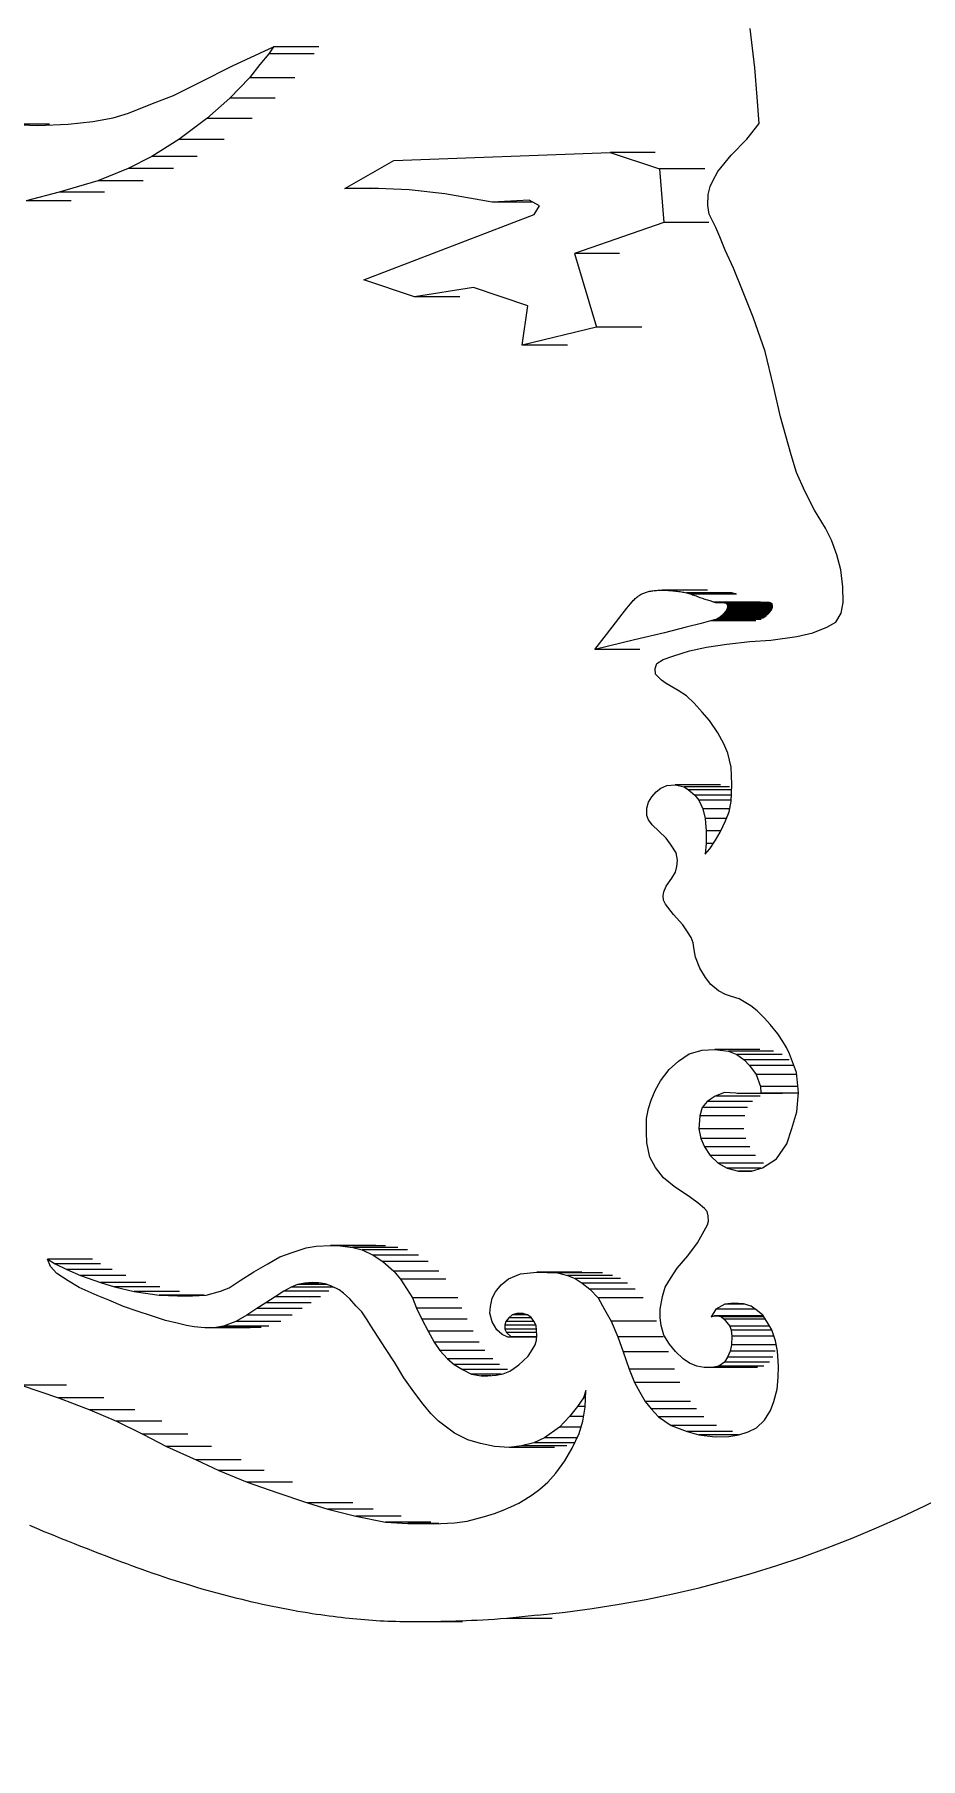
# Model space of a CAD drawing. Header units: inches. Extents: x 17 to 469, y 7 to 301.
# Drawn here: x 355.876 to 356.192, y 120.255 to 120.871 of the extents above; entities that cross this region are included whole.
import ezdxf

# ---------------------------------------------------------------- set-up
doc = ezdxf.new("R2010")
doc.units = ezdxf.units.IN
doc.header["$LTSCALE"] = 14
doc.header["$MEASUREMENT"] = 0
doc.layers.add('Dimension (ANSI)', color=7, linetype='Continuous', lineweight=25)
doc.layers.add('Visible (ANSI)', color=7, linetype='Continuous', lineweight=50)
doc.styles.add('MEMCOR Medium', font='arial.ttf')
doc.dimstyles.new('Default (ANSI)', dxfattribs={"dimscale": 14, "dimtxt": 0.15, "dimasz": 0.098425, "dimexe": 0.125, "dimexo": 0.0625, "dimgap": 0.031496, "dimtad": 0, "dimtih": 1, "dimtoh": 1, "dimdec": 4, "dimrnd": 1e-08, "dimzin": 3, "dimdsep": 46, "dimlunit": 5, "dimtxsty": 'MEMCOR Medium', "dimcen": 0.09, "dimdle": 0.393701, "dimclrd": 256, "dimclre": 256, "dimclrt": 256, "dimadec": 0, "dimazin": 1, "dimtfac": 0.8, "dimtofl": 0, "dimtmove": 0, "dimatfit": 3, "dimfxl": 1, "dimfrac": 1, "dimtolj": 1, "dimtzin": 4, "dimlwd": -1, "dimlwe": -1, "dimarcsym": 0})

# ---------------------------------------------------------------- blocks, each defined once
blk = doc.blocks.new('*D18')
at = {"layer": 'Defpoints', "color": 0, "transparency": 16777216}
for p in [(360.51828, 145.5319), (302.60188, 55.8079), (347.01133, 55.8079)]:
    blk.add_point(p, dxfattribs=at)
at = {"layer": 'Dimension (ANSI)', "transparency": 16777216}
for p, q in [((359.64328, 145.5319), (300.85188, 145.5319)), ((302.60188, 144.15394), (302.60188, 107.84023)), ((302.60188, 57.18585), (302.60188, 93.49956)), ((346.13633, 55.8079), (300.85188, 55.8079))]:
    blk.add_line(p, q, dxfattribs=at)
for points in [[(302.37222, 144.15394), (302.83154, 144.15394), (302.60188, 145.5319)], [(302.37222, 57.18585), (302.83154, 57.18585), (302.60188, 55.8079)]]:
    blk.add_solid(points, dxfattribs=at)
at = {"layer": 'Dimension (ANSI)', "transparency": 16777216, "char_height": 2.1000001, "attachment_point": 5, "style": 'MEMCOR Medium'}
for s, insert in [('\\A1; \\fArial|b0|i0;89{\\H0.8x;\\S3#4;} in', (302.60188, 102.82708)), ('\\A1;[2279.0 mm]{\\P\\fArial|b0|i0;SHIPPING HEIGHT\\P\\fArial|b0|i0;REF.}', (302.60188, 95.65675))]:
    blk.add_mtext(s, dxfattribs=dict(at, insert=insert))

msp = doc.modelspace()

# ---------------------------------------------------------------- linework, layer by layer
at = {"layer": 'Visible (ANSI)', "linetype": 'Continuous', "lineweight": 18}
for p, q in [((356.133108, 120.859294), (356.131481, 120.873343)), ((355.946392, 120.86003), (355.961015, 120.866804)), ((355.959317, 120.864344), (355.956147, 120.860467)), ((355.961015, 120.866804), (355.959317, 120.864344)), ((355.975493, 120.864344), (355.959317, 120.864344)), ((355.977191, 120.866804), (355.961015, 120.866804)), ((355.934484, 120.854044), (355.946392, 120.86003)), ((355.956147, 120.860467), (355.952429, 120.855781)), ((356.133965, 120.848828), (356.133108, 120.859294)), ((355.925282, 120.84941), (355.934484, 120.854044)), ((355.952429, 120.855781), (355.94539, 120.848513)), ((355.968605, 120.855781), (355.952429, 120.855781)), ((355.90913, 120.843117), (355.917751, 120.84653)), ((355.917751, 120.84653), (355.925282, 120.84941)), ((355.94539, 120.848513), (355.937162, 120.841228)), ((355.961566, 120.848513), (355.94539, 120.848513)), ((356.134665, 120.839407), (356.133965, 120.848828)), ((355.880887, 120.839214), (355.864711, 120.839214)), ((355.864711, 120.839214), (355.876695, 120.838719)), ((355.876695, 120.838719), (355.88752, 120.839131)), ((355.88752, 120.839131), (355.896426, 120.840175)), ((355.896426, 120.840175), (355.903672, 120.841461)), ((355.903672, 120.841461), (355.90913, 120.843117)), ((355.937162, 120.841228), (355.927155, 120.833715)), ((355.953339, 120.841228), (355.937162, 120.841228)), ((356.130249, 120.833809), (356.134665, 120.839407)), ((355.927155, 120.833715), (355.91747, 120.827587)), ((355.943331, 120.833715), (355.927155, 120.833715)), ((356.124657, 120.828079), (356.130249, 120.833809)), ((355.91747, 120.827587), (355.909005, 120.823373)), ((355.933646, 120.827587), (355.91747, 120.827587)), ((355.98648, 120.816123), (356.003989, 120.826245)), ((356.003989, 120.826245), (356.081364, 120.829079)), ((356.09754, 120.829079), (356.081364, 120.829079)), ((356.081364, 120.829079), (356.099077, 120.823241)), ((356.119961, 120.822258), (356.124657, 120.828079)), ((355.909005, 120.823373), (355.898166, 120.818922)), ((355.925181, 120.823373), (355.909005, 120.823373)), ((356.115253, 120.823241), (356.099077, 120.823241)), ((356.099077, 120.823241), (356.100547, 120.804004)), ((356.118115, 120.818943), (356.119961, 120.822258)), ((355.884351, 120.814839), (355.872503, 120.811808)), ((355.898166, 120.818922), (355.884351, 120.814839)), ((355.900527, 120.814839), (355.884351, 120.814839)), ((355.914342, 120.818922), (355.898166, 120.818922)), ((355.995542, 120.816247), (355.98648, 120.816123)), ((355.998594, 120.816123), (355.98648, 120.816123)), ((356.009513, 120.815679), (355.995542, 120.816247)), ((356.022269, 120.814333), (356.009513, 120.815679)), ((356.039211, 120.811272), (356.022269, 120.814333)), ((356.11634, 120.810078), (356.116389, 120.813985)), ((356.116389, 120.813985), (356.117147, 120.816874)), ((356.117147, 120.816874), (356.118115, 120.818943)), ((355.888679, 120.811808), (355.872503, 120.811808)), ((356.052431, 120.81196), (356.039211, 120.811272)), ((356.053719, 120.811272), (356.039211, 120.811272)), ((356.056131, 120.809983), (356.052431, 120.81196)), ((356.05421, 120.806917), (356.056131, 120.809983)), ((356.116777, 120.807), (356.11634, 120.810078)), ((355.993266, 120.783531), (356.05421, 120.806917)), ((356.100547, 120.804004), (356.068598, 120.792925)), ((356.116724, 120.804004), (356.100547, 120.804004)), ((356.119223, 120.802202), (356.116777, 120.807)), ((356.120654, 120.79889), (356.119223, 120.802202)), ((356.122504, 120.794187), (356.120654, 120.79889)), ((356.084774, 120.792925), (356.068598, 120.792925)), ((356.068598, 120.792925), (356.076527, 120.766682)), ((356.125468, 120.787751), (356.122504, 120.794187)), ((356.011472, 120.777446), (355.993266, 120.783531)), ((356.128751, 120.779732), (356.125468, 120.787751)), ((356.032497, 120.780775), (356.011472, 120.777446)), ((356.027648, 120.777446), (356.011472, 120.777446)), ((356.051934, 120.7742), (356.032497, 120.780775)), ((356.13255, 120.770224), (356.128751, 120.779732)), ((356.049908, 120.760236), (356.051934, 120.7742)), ((356.076527, 120.766682), (356.049908, 120.760236)), ((356.092704, 120.766682), (356.076527, 120.766682)), ((356.136782, 120.757946), (356.13255, 120.770224)), ((356.066084, 120.760236), (356.049908, 120.760236)), ((356.139823, 120.745599), (356.136782, 120.757946)), ((356.14235, 120.734532), (356.139823, 120.745599)), ((356.146105, 120.720967), (356.14235, 120.734532)), ((356.148074, 120.714723), (356.146105, 120.720967)), ((356.151052, 120.708036), (356.148074, 120.714723)), ((356.154517, 120.701299), (356.151052, 120.708036)), ((356.158377, 120.694773), (356.154517, 120.701299)), ((356.160519, 120.690485), (356.158377, 120.694773)), ((356.162473, 120.685333), (356.160519, 120.690485)), ((356.163835, 120.679904), (356.162473, 120.685333)), ((356.164608, 120.673849), (356.163835, 120.679904)), ((356.093737, 120.67174), (356.094071, 120.671857)), ((356.094071, 120.671857), (356.094414, 120.671965)), ((356.094414, 120.671965), (356.094766, 120.672066)), ((356.094766, 120.672066), (356.095127, 120.672158)), ((356.095127, 120.672158), (356.0955, 120.672244)), ((356.0955, 120.672244), (356.095885, 120.672322)), ((356.095885, 120.672322), (356.096282, 120.672393)), ((356.096282, 120.672393), (356.096694, 120.672456)), ((356.096694, 120.672456), (356.097121, 120.672511)), ((356.097121, 120.672511), (356.097563, 120.672557)), ((356.097563, 120.672557), (356.098023, 120.672594)), ((356.098023, 120.672594), (356.098501, 120.672623)), ((356.098501, 120.672623), (356.098997, 120.672641)), ((356.098997, 120.672641), (356.099509, 120.672651)), ((356.099509, 120.672651), (356.100034, 120.672652)), ((356.11621, 120.672652), (356.100034, 120.672652)), ((356.100034, 120.672652), (356.100569, 120.672645)), ((356.100569, 120.672645), (356.101111, 120.672631)), ((356.101111, 120.672631), (356.101657, 120.672609)), ((356.101657, 120.672609), (356.102203, 120.672581)), ((356.102203, 120.672581), (356.102747, 120.672546)), ((356.102747, 120.672546), (356.103286, 120.672506)), ((356.103286, 120.672506), (356.10382, 120.67246)), ((356.10382, 120.67246), (356.104346, 120.672409)), ((356.104346, 120.672409), (356.104865, 120.672351)), ((356.104865, 120.672351), (356.105376, 120.672288)), ((356.105376, 120.672288), (356.105879, 120.67222)), ((356.105879, 120.67222), (356.106372, 120.672145)), ((356.106372, 120.672145), (356.106855, 120.672065)), ((356.106855, 120.672065), (356.107327, 120.671979)), ((356.107327, 120.671979), (356.10779, 120.671887)), ((356.10779, 120.671887), (356.108244, 120.671788)), ((356.108244, 120.671788), (356.108692, 120.671683)), ((356.164778, 120.668301), (356.164608, 120.673849)), ((356.085652, 120.664043), (356.08736, 120.666205)), ((356.08736, 120.666205), (356.088519, 120.667643)), ((356.088519, 120.667643), (356.089266, 120.668533)), ((356.089266, 120.668533), (356.089736, 120.669053)), ((356.089736, 120.669053), (356.090065, 120.669378)), ((356.090065, 120.669378), (356.090369, 120.669656)), ((356.090369, 120.669656), (356.090669, 120.669918)), ((356.090669, 120.669918), (356.090968, 120.670163)), ((356.090968, 120.670163), (356.091265, 120.670392)), ((356.091265, 120.670392), (356.091563, 120.670607)), ((356.091563, 120.670607), (356.091862, 120.670807)), ((356.091862, 120.670807), (356.092164, 120.670993)), ((356.092164, 120.670993), (356.092468, 120.671166)), ((356.092468, 120.671166), (356.092777, 120.671326)), ((356.092777, 120.671326), (356.093091, 120.671475)), ((356.093091, 120.671475), (356.093411, 120.671612)), ((356.093411, 120.671612), (356.093737, 120.67174)), ((356.124868, 120.671683), (356.108692, 120.671683)), ((356.108692, 120.671683), (356.109133, 120.671571)), ((356.125309, 120.671571), (356.109133, 120.671571)), ((356.109133, 120.671571), (356.10957, 120.671451)), ((356.125746, 120.671451), (356.10957, 120.671451)), ((356.10957, 120.671451), (356.110002, 120.671324)), ((356.126179, 120.671324), (356.110002, 120.671324)), ((356.110002, 120.671324), (356.110433, 120.671188)), ((356.126609, 120.671188), (356.110433, 120.671188)), ((356.110433, 120.671188), (356.110862, 120.671044)), ((356.110862, 120.671044), (356.111291, 120.670894)), ((356.111291, 120.670894), (356.111721, 120.670737)), ((356.111721, 120.670737), (356.112154, 120.670577)), ((356.112154, 120.670577), (356.11259, 120.670414)), ((356.11259, 120.670414), (356.11303, 120.670249)), ((356.11303, 120.670249), (356.113476, 120.670085)), ((356.113476, 120.670085), (356.113929, 120.669922)), ((356.113929, 120.669922), (356.114389, 120.669761)), ((356.114389, 120.669761), (356.114852, 120.669605)), ((356.114852, 120.669605), (356.115311, 120.669454)), ((356.115311, 120.669454), (356.115762, 120.669308)), ((356.115762, 120.669308), (356.116199, 120.669169)), ((356.116199, 120.669169), (356.116615, 120.669038)), ((356.116615, 120.669038), (356.117006, 120.668916)), ((356.117006, 120.668916), (356.117366, 120.668804)), ((356.117366, 120.668804), (356.117691, 120.668702)), ((356.117691, 120.668702), (356.117984, 120.66861)), ((356.117984, 120.66861), (356.118249, 120.668528)), ((356.118249, 120.668528), (356.118492, 120.668457)), ((356.118492, 120.668457), (356.118715, 120.668395)), ((356.134892, 120.668395), (356.118715, 120.668395)), ((356.118715, 120.668395), (356.118926, 120.668342)), ((356.135102, 120.668342), (356.118926, 120.668342)), ((356.118926, 120.668342), (356.119126, 120.668298)), ((356.135303, 120.668298), (356.119126, 120.668298)), ((356.119126, 120.668298), (356.119323, 120.668263)), ((356.135499, 120.668263), (356.119323, 120.668263)), ((356.119323, 120.668263), (356.119518, 120.668236)), ((356.121499, 120.668236), (356.119518, 120.668236)), ((356.119518, 120.668236), (356.119713, 120.668217)), ((356.121013, 120.668217), (356.119713, 120.668217)), ((356.119713, 120.668217), (356.119907, 120.668204)), ((356.120721, 120.668204), (356.119907, 120.668204)), ((356.119907, 120.668204), (356.1201, 120.668197)), ((356.120481, 120.668197), (356.1201, 120.668197)), ((356.1201, 120.668197), (356.120291, 120.668195)), ((356.120291, 120.668195), (356.120481, 120.668197)), ((356.120481, 120.668197), (356.120669, 120.668202)), ((356.120669, 120.668202), (356.120854, 120.668209)), ((356.120854, 120.668209), (356.121037, 120.668218)), ((356.121037, 120.668218), (356.121216, 120.668226)), ((356.121216, 120.668226), (356.121392, 120.668233)), ((356.121392, 120.668233), (356.121563, 120.668238)), ((356.121563, 120.668238), (356.12173, 120.668237)), ((356.137906, 120.668237), (356.12173, 120.668237)), ((356.12173, 120.668237), (356.121891, 120.668232)), ((356.138068, 120.668232), (356.121891, 120.668232)), ((356.121891, 120.668232), (356.122047, 120.668219)), ((356.138224, 120.668219), (356.122047, 120.668219)), ((356.122047, 120.668219), (356.122197, 120.668198)), ((356.138373, 120.668198), (356.122197, 120.668198)), ((356.122197, 120.668198), (356.12234, 120.668167)), ((356.138517, 120.668167), (356.12234, 120.668167)), ((356.12234, 120.668167), (356.122476, 120.668127)), ((356.138653, 120.668127), (356.122476, 120.668127)), ((356.122476, 120.668127), (356.122605, 120.668077)), ((356.138781, 120.668077), (356.122605, 120.668077)), ((356.122605, 120.668077), (356.122725, 120.66802)), ((356.138901, 120.66802), (356.122725, 120.66802)), ((356.122725, 120.66802), (356.122836, 120.667955)), ((356.139012, 120.667955), (356.122836, 120.667955)), ((356.122836, 120.667955), (356.122938, 120.667882)), ((356.12303, 120.665654), (356.122887, 120.665414)), ((356.139115, 120.667882), (356.122938, 120.667882)), ((356.122938, 120.667882), (356.123031, 120.667803)), ((356.123144, 120.665876), (356.12303, 120.665654)), ((356.139206, 120.665654), (356.12303, 120.665654)), ((356.139207, 120.667803), (356.123031, 120.667803)), ((356.123031, 120.667803), (356.123113, 120.667717)), ((356.139289, 120.667717), (356.123113, 120.667717)), ((356.123113, 120.667717), (356.123185, 120.667626)), ((356.123231, 120.666083), (356.123144, 120.665876)), ((356.13932, 120.665876), (356.123144, 120.665876)), ((356.139361, 120.667626), (356.123185, 120.667626)), ((356.123185, 120.667626), (356.123245, 120.667528)), ((356.123297, 120.666276), (356.123231, 120.666083)), ((356.139408, 120.666083), (356.123231, 120.666083)), ((356.139422, 120.667528), (356.123245, 120.667528)), ((356.123245, 120.667528), (356.123296, 120.667423)), ((356.139472, 120.667423), (356.123296, 120.667423)), ((356.123296, 120.667423), (356.123335, 120.667311)), ((356.123342, 120.666456), (356.123297, 120.666276)), ((356.139473, 120.666276), (356.123297, 120.666276)), ((356.139511, 120.667311), (356.123335, 120.667311)), ((356.123335, 120.667311), (356.123364, 120.667192)), ((356.12337, 120.666624), (356.123342, 120.666456)), ((356.139518, 120.666456), (356.123342, 120.666456)), ((356.13954, 120.667192), (356.123364, 120.667192)), ((356.123364, 120.667192), (356.123381, 120.667064)), ((356.123385, 120.66678), (356.12337, 120.666624)), ((356.139546, 120.666624), (356.12337, 120.666624)), ((356.139558, 120.667064), (356.123381, 120.667064)), ((356.123381, 120.667064), (356.123389, 120.666927)), ((356.123389, 120.666927), (356.123385, 120.66678)), ((356.139561, 120.66678), (356.123385, 120.66678)), ((356.139565, 120.666927), (356.123389, 120.666927)), ((356.164033, 120.664384), (356.164778, 120.668301)), ((356.080042, 120.65684), (356.083258, 120.66098)), ((356.083258, 120.66098), (356.085652, 120.664043)), ((356.113948, 120.660745), (356.108622, 120.659388)), ((356.117302, 120.661653), (356.113948, 120.660745)), ((356.119177, 120.662229), (356.117302, 120.661653)), ((356.133478, 120.661653), (356.117302, 120.661653)), ((356.120068, 120.662591), (356.119177, 120.662229)), ((356.135354, 120.662229), (356.119177, 120.662229)), ((356.120468, 120.662857), (356.120068, 120.662591)), ((356.136244, 120.662591), (356.120068, 120.662591)), ((356.120787, 120.663123), (356.120468, 120.662857)), ((356.136644, 120.662857), (356.120468, 120.662857)), ((356.121105, 120.663405), (356.120787, 120.663123)), ((356.136963, 120.663123), (356.120787, 120.663123)), ((356.121417, 120.663698), (356.121105, 120.663405)), ((356.137282, 120.663405), (356.121105, 120.663405)), ((356.121717, 120.663998), (356.121417, 120.663698)), ((356.137593, 120.663698), (356.121417, 120.663698)), ((356.122002, 120.664298), (356.121717, 120.663998)), ((356.137894, 120.663998), (356.121717, 120.663998)), ((356.122266, 120.664595), (356.122002, 120.664298)), ((356.138178, 120.664298), (356.122002, 120.664298)), ((356.122504, 120.664883), (356.122266, 120.664595)), ((356.138442, 120.664595), (356.122266, 120.664595)), ((356.122713, 120.665158), (356.122504, 120.664883)), ((356.138681, 120.664883), (356.122504, 120.664883)), ((356.122887, 120.665414), (356.122713, 120.665158)), ((356.138889, 120.665158), (356.122713, 120.665158)), ((356.139063, 120.665414), (356.122887, 120.665414)), ((356.158829, 120.659378), (356.162085, 120.661273)), ((356.162085, 120.661273), (356.164033, 120.664384)), ((356.075868, 120.651446), (356.080042, 120.65684)), ((356.090076, 120.654856), (356.075868, 120.651446)), ((356.100829, 120.657464), (356.090076, 120.654856)), ((356.108622, 120.659388), (356.100829, 120.657464)), ((356.115861, 120.652285), (356.123103, 120.65331)), ((356.123103, 120.65331), (356.131339, 120.654348)), ((356.131339, 120.654348), (356.138888, 120.65476)), ((356.138888, 120.65476), (356.148138, 120.656045)), ((356.148138, 120.656045), (356.153884, 120.65746)), ((356.153884, 120.65746), (356.158829, 120.659378)), ((356.092044, 120.651446), (356.075868, 120.651446)), ((356.098045, 120.64649), (356.100313, 120.647857)), ((356.100313, 120.647857), (356.104172, 120.649247)), ((356.104172, 120.649247), (356.109716, 120.650968)), ((356.109716, 120.650968), (356.115861, 120.652285)), ((356.097472, 120.644632), (356.098045, 120.64649)), ((356.097597, 120.64268), (356.097472, 120.644632)), ((356.098704, 120.641565), (356.097597, 120.64268)), ((356.099811, 120.640552), (356.098704, 120.641565)), ((356.101393, 120.639335), (356.099811, 120.640552)), ((356.105769, 120.636761), (356.101393, 120.639335)), ((356.108675, 120.634912), (356.105769, 120.636761)), ((356.111384, 120.632268), (356.108675, 120.634912)), ((356.114266, 120.629109), (356.111384, 120.632268)), ((356.11698, 120.62612), (356.114266, 120.629109)), ((356.119879, 120.621663), (356.11698, 120.62612)), ((356.122102, 120.617803), (356.119879, 120.621663)), ((356.123483, 120.614363), (356.122102, 120.617803)), ((356.124638, 120.609413), (356.123483, 120.614363)), ((356.124885, 120.603191), (356.124638, 120.609413)), ((356.095121, 120.59688), (356.096267, 120.598798)), ((356.096267, 120.598798), (356.097833, 120.600549)), ((356.097833, 120.600549), (356.099572, 120.60187)), ((356.099572, 120.60187), (356.101649, 120.602849)), ((356.101649, 120.602849), (356.104656, 120.603063)), ((356.120832, 120.603063), (356.104656, 120.603063)), ((356.104656, 120.603063), (356.107841, 120.602415)), ((356.124017, 120.602415), (356.107841, 120.602415)), ((356.107841, 120.602415), (356.109443, 120.601313)), ((356.124831, 120.601313), (356.109443, 120.601313)), ((356.109443, 120.601313), (356.111641, 120.599441)), ((356.124778, 120.599441), (356.111641, 120.599441)), ((356.111641, 120.599441), (356.113085, 120.597645)), ((356.124712, 120.597136), (356.124885, 120.603191)), ((356.094479, 120.594796), (356.095121, 120.59688)), ((356.094514, 120.592116), (356.094479, 120.594796)), ((356.095119, 120.590568), (356.094514, 120.592116)), ((356.124726, 120.597645), (356.113085, 120.597645)), ((356.113085, 120.597645), (356.114545, 120.594552)), ((356.124152, 120.594552), (356.114545, 120.594552)), ((356.114545, 120.594552), (356.115342, 120.591105)), ((356.122626, 120.590277), (356.123922, 120.593494)), ((356.123922, 120.593494), (356.124712, 120.597136)), ((356.096394, 120.588857), (356.095119, 120.590568)), ((356.098848, 120.586556), (356.096394, 120.588857)), ((356.101388, 120.584083), (356.098848, 120.586556)), ((356.122959, 120.591105), (356.115342, 120.591105)), ((356.115342, 120.591105), (356.115734, 120.586614)), ((356.115734, 120.586614), (356.115708, 120.582118)), ((356.12096, 120.586614), (356.115734, 120.586614)), ((356.11912, 120.583289), (356.120755, 120.586164)), ((356.120755, 120.586164), (356.122626, 120.590277)), ((356.103259, 120.581515), (356.101388, 120.584083)), ((356.10505, 120.578773), (356.103259, 120.581515)), ((356.115708, 120.582118), (356.115422, 120.578309)), ((356.115422, 120.578309), (356.117069, 120.580234)), ((356.118334, 120.582118), (356.115708, 120.582118)), ((356.117069, 120.580234), (356.11912, 120.583289)), ((356.104721, 120.571851), (356.105279, 120.573934)), ((356.105418, 120.576184), (356.10505, 120.578773)), ((356.105279, 120.573934), (356.105418, 120.576184)), ((356.101438, 120.566903), (356.10341, 120.569758)), ((356.10341, 120.569758), (356.104721, 120.571851)), ((356.100363, 120.563415), (356.100608, 120.564849)), ((356.100515, 120.561851), (356.100363, 120.563415)), ((356.101191, 120.560498), (356.100515, 120.561851)), ((356.100608, 120.564849), (356.101438, 120.566903)), ((356.104037, 120.556721), (356.101191, 120.560498)), ((356.10735, 120.553061), (356.104037, 120.556721)), ((356.109104, 120.550591), (356.10735, 120.553061)), ((356.110323, 120.548569), (356.109104, 120.550591)), ((356.111126, 120.546595), (356.110323, 120.548569)), ((356.111417, 120.544163), (356.111126, 120.546595)), ((356.111918, 120.541487), (356.111417, 120.544163)), ((356.113477, 120.537588), (356.111918, 120.541487)), ((356.115511, 120.534268), (356.113477, 120.537588)), ((356.11737, 120.531718), (356.115511, 120.534268)), ((356.120138, 120.529438), (356.11737, 120.531718)), ((356.122644, 120.528184), (356.120138, 120.529438)), ((356.124823, 120.527499), (356.122644, 120.528184)), ((356.127491, 120.526591), (356.124823, 120.527499)), ((356.12933, 120.525586), (356.127491, 120.526591)), ((356.131756, 120.524074), (356.12933, 120.525586)), ((356.134019, 120.522389), (356.131756, 120.524074)), ((356.136626, 120.519677), (356.134019, 120.522389)), ((356.138646, 120.517473), (356.136626, 120.519677)), ((356.141345, 120.514162), (356.138646, 120.517473)), ((356.143122, 120.511439), (356.141345, 120.514162)), ((356.105818, 120.504357), (356.10965, 120.507013)), ((356.10965, 120.507013), (356.114309, 120.508286)), ((356.114309, 120.508286), (356.1188, 120.508533)), ((356.134977, 120.508533), (356.1188, 120.508533)), ((356.1188, 120.508533), (356.123663, 120.507949)), ((356.139839, 120.507949), (356.123663, 120.507949)), ((356.123663, 120.507949), (356.126734, 120.506782)), ((356.14291, 120.506782), (356.126734, 120.506782)), ((356.126734, 120.506782), (356.129276, 120.504864)), ((356.144479, 120.509226), (356.143122, 120.511439)), ((356.145504, 120.506922), (356.144479, 120.509226)), ((356.148015, 120.500271), (356.145504, 120.506922)), ((356.099436, 120.497296), (356.10244, 120.501428)), ((356.10244, 120.501428), (356.105818, 120.504357)), ((356.145452, 120.504864), (356.129276, 120.504864)), ((356.129276, 120.504864), (356.131281, 120.502753)), ((356.147078, 120.502753), (356.131281, 120.502753)), ((356.131281, 120.502753), (356.133568, 120.499623)), ((356.148084, 120.499623), (356.133568, 120.499623)), ((356.133568, 120.499623), (356.135111, 120.495344)), ((356.148771, 120.493139), (356.148015, 120.500271)), ((356.096108, 120.490369), (356.097503, 120.493829)), ((356.097503, 120.493829), (356.099436, 120.497296)), ((356.122338, 120.493153), (356.118902, 120.49187)), ((356.126325, 120.492933), (356.122338, 120.493153)), ((356.148537, 120.495344), (356.135111, 120.495344)), ((356.135111, 120.495344), (356.135238, 120.492958)), ((356.148195, 120.486263), (356.148771, 120.493139)), ((356.094441, 120.483826), (356.095068, 120.48738)), ((356.095068, 120.48738), (356.096108, 120.490369)), ((356.114306, 120.487824), (356.113415, 120.48479)), ((356.116138, 120.489909), (356.114306, 120.487824)), ((356.130482, 120.487824), (356.114306, 120.487824)), ((356.118902, 120.49187), (356.116138, 120.489909)), ((356.132314, 120.489909), (356.116138, 120.489909)), ((356.135078, 120.49187), (356.118902, 120.49187)), ((356.126859, 120.492843), (356.126325, 120.492933)), ((356.135238, 120.492958), (356.126859, 120.492843)), ((356.143035, 120.492843), (356.126859, 120.492843)), ((356.148756, 120.492958), (356.135238, 120.492958)), ((356.094361, 120.47899), (356.094441, 120.483826)), ((356.113415, 120.48479), (356.113076, 120.480115)), ((356.129591, 120.48479), (356.113415, 120.48479)), ((356.146411, 120.480332), (356.148195, 120.486263)), ((356.094552, 120.475184), (356.094361, 120.47899)), ((356.095538, 120.470108), (356.094552, 120.475184)), ((356.129253, 120.480115), (356.113076, 120.480115)), ((356.113076, 120.480115), (356.113784, 120.476691)), ((356.12996, 120.476691), (356.113784, 120.476691)), ((356.113784, 120.476691), (356.11515, 120.473688)), ((356.140834, 120.469508), (356.144623, 120.474814)), ((356.144623, 120.474814), (356.146411, 120.480332)), ((356.097639, 120.466401), (356.095538, 120.470108)), ((356.131327, 120.473688), (356.11515, 120.473688)), ((356.11515, 120.473688), (356.117181, 120.470694)), ((356.133357, 120.470694), (356.117181, 120.470694)), ((356.117181, 120.470694), (356.120006, 120.467849)), ((356.135829, 120.46628), (356.140834, 120.469508)), ((356.100519, 120.462705), (356.097639, 120.466401)), ((356.104312, 120.459607), (356.100519, 120.462705)), ((356.136182, 120.467849), (356.120006, 120.467849)), ((356.120006, 120.467849), (356.123215, 120.466107)), ((356.135314, 120.466107), (356.123215, 120.466107)), ((356.123215, 120.466107), (356.127345, 120.465065)), ((356.132213, 120.465065), (356.127345, 120.465065)), ((356.127345, 120.465065), (356.131994, 120.464991)), ((356.131994, 120.464991), (356.135829, 120.46628)), ((356.110103, 120.455629), (356.104312, 120.459607)), ((356.112819, 120.453616), (356.110103, 120.455629)), ((356.11511, 120.451669), (356.112819, 120.453616)), ((356.116044, 120.450657), (356.11511, 120.451669)), ((356.116489, 120.449051), (356.116044, 120.450657)), ((356.115071, 120.443685), (356.116177, 120.445824)), ((356.116177, 120.445824), (356.116585, 120.447148)), ((356.116585, 120.447148), (356.116489, 120.449051)), ((355.97266, 120.437608), (355.976295, 120.438196)), ((355.976295, 120.438196), (355.981409, 120.438445)), ((355.997585, 120.438445), (355.981409, 120.438445)), ((355.981409, 120.438445), (355.98488, 120.438314)), ((356.001056, 120.438314), (355.98488, 120.438314)), ((355.98488, 120.438314), (355.989311, 120.437746)), ((356.005487, 120.437746), (355.989311, 120.437746)), ((355.989311, 120.437746), (355.992704, 120.436896)), ((356.109117, 120.434837), (356.112571, 120.439455)), ((356.112571, 120.439455), (356.115071, 120.443685)), ((355.881292, 120.430978), (355.880149, 120.433569)), ((355.896326, 120.433569), (355.880149, 120.433569)), ((355.880149, 120.433569), (355.882945, 120.431992)), ((355.899121, 120.431992), (355.882945, 120.431992)), ((355.882945, 120.431992), (355.887135, 120.429897)), ((355.954008, 120.429101), (355.959003, 120.43195)), ((355.959003, 120.43195), (355.963308, 120.434432)), ((355.963308, 120.434432), (355.967711, 120.436017)), ((355.967711, 120.436017), (355.97266, 120.437608)), ((356.008881, 120.436896), (355.992704, 120.436896)), ((355.992704, 120.436896), (355.996631, 120.435066)), ((356.012807, 120.435066), (355.996631, 120.435066)), ((355.996631, 120.435066), (356.00013, 120.432781)), ((356.016306, 120.432781), (356.00013, 120.432781)), ((356.00013, 120.432781), (356.00399, 120.429335)), ((356.105323, 120.430332), (356.109117, 120.434837)), ((355.883514, 120.428448), (355.881292, 120.430978)), ((355.887546, 120.425845), (355.883514, 120.428448)), ((355.903311, 120.429897), (355.887135, 120.429897)), ((355.887135, 120.429897), (355.89202, 120.427721)), ((355.891527, 120.423438), (355.887546, 120.425845)), ((355.908196, 120.427721), (355.89202, 120.427721)), ((355.89202, 120.427721), (355.899185, 120.425211)), ((355.94512, 120.423327), (355.949104, 120.425984)), ((355.949104, 120.425984), (355.954008, 120.429101)), ((356.020166, 120.429335), (356.00399, 120.429335)), ((356.00399, 120.429335), (356.006401, 120.426463)), ((356.022577, 120.426463), (356.006401, 120.426463)), ((356.006401, 120.426463), (356.008613, 120.423084)), ((356.04247, 120.424472), (356.04503, 120.426565)), ((356.04503, 120.426565), (356.049384, 120.428374)), ((356.049384, 120.428374), (356.055147, 120.428967)), ((356.071323, 120.428967), (356.055147, 120.428967)), ((356.055147, 120.428967), (356.062512, 120.42876)), ((356.078688, 120.42876), (356.062512, 120.42876)), ((356.062512, 120.42876), (356.066106, 120.42778)), ((356.082282, 120.42778), (356.066106, 120.42778)), ((356.066106, 120.42778), (356.068906, 120.426686)), ((356.085082, 120.426686), (356.068906, 120.426686)), ((356.068906, 120.426686), (356.071414, 120.425074)), ((356.101103, 120.423594), (356.10299, 120.426667)), ((356.10299, 120.426667), (356.105323, 120.430332)), ((355.89799, 120.420573), (355.891527, 120.423438)), ((355.902104, 120.418906), (355.89799, 120.420573)), ((355.915361, 120.425211), (355.899185, 120.425211)), ((355.899185, 120.425211), (355.904148, 120.423664)), ((355.920325, 120.423664), (355.904148, 120.423664)), ((355.904148, 120.423664), (355.911194, 120.422056)), ((355.927371, 120.422056), (355.911194, 120.422056)), ((355.911194, 120.422056), (355.920145, 120.420743)), ((355.936186, 120.420743), (355.920145, 120.420743)), ((355.920145, 120.420743), (355.926682, 120.420473)), ((355.932225, 120.420473), (355.926682, 120.420473)), ((355.926682, 120.420473), (355.931973, 120.420456)), ((355.931973, 120.420456), (355.936912, 120.420793)), ((355.936912, 120.420793), (355.9421, 120.42212)), ((355.9421, 120.42212), (355.94512, 120.423327)), ((355.961581, 120.420196), (355.958277, 120.417985)), ((355.96465, 120.422159), (355.961581, 120.420196)), ((355.977757, 120.420196), (355.961581, 120.420196)), ((355.967314, 120.423637), (355.96465, 120.422159)), ((355.980826, 120.422159), (355.96465, 120.422159)), ((355.96954, 120.424504), (355.967314, 120.423637)), ((355.982398, 120.423637), (355.967314, 120.423637)), ((355.972198, 120.425082), (355.96954, 120.424504)), ((355.980231, 120.424504), (355.96954, 120.424504)), ((355.974767, 120.425216), (355.972198, 120.425082)), ((355.977188, 120.425082), (355.972198, 120.425082)), ((355.977053, 120.4251), (355.974767, 120.425216)), ((355.979485, 120.424788), (355.977053, 120.4251)), ((355.981733, 120.423933), (355.979485, 120.424788)), ((355.984531, 120.422688), (355.981733, 120.423933)), ((355.98607, 120.421478), (355.984531, 120.422688)), ((355.988238, 120.41944), (355.98607, 120.421478)), ((355.990603, 120.416863), (355.988238, 120.41944)), ((356.008613, 120.423084), (356.010736, 120.419794)), ((356.026913, 120.419794), (356.010736, 120.419794)), ((356.010736, 120.419794), (356.012172, 120.416046)), ((356.038589, 120.416701), (356.039247, 120.419694)), ((356.039247, 120.419694), (356.040412, 120.421974)), ((356.040412, 120.421974), (356.04247, 120.424472)), ((356.08759, 120.425074), (356.071414, 120.425074)), ((356.071414, 120.425074), (356.074128, 120.422848)), ((356.090305, 120.422848), (356.074128, 120.422848)), ((356.074128, 120.422848), (356.077053, 120.4198)), ((356.093229, 120.4198), (356.077053, 120.4198)), ((356.077053, 120.4198), (356.079394, 120.415614)), ((356.099298, 120.415755), (356.100077, 120.420266)), ((356.100077, 120.420266), (356.101103, 120.423594)), ((355.907332, 120.416692), (355.902104, 120.418906)), ((355.912256, 120.415036), (355.907332, 120.416692)), ((355.917371, 120.413334), (355.912256, 120.415036)), ((355.922343, 120.411679), (355.917371, 120.413334)), ((355.951479, 120.413609), (355.947493, 120.411334)), ((355.955018, 120.41602), (355.951479, 120.413609)), ((355.967655, 120.413609), (355.951479, 120.413609)), ((355.958277, 120.417985), (355.955018, 120.41602)), ((355.971194, 120.41602), (355.955018, 120.41602)), ((355.974454, 120.417985), (355.958277, 120.417985)), ((355.992545, 120.414797), (355.990603, 120.416863)), ((355.994437, 120.411967), (355.992545, 120.414797)), ((356.028348, 120.416046), (356.012172, 120.416046)), ((356.012172, 120.416046), (356.014042, 120.412214)), ((356.038421, 120.414332), (356.038589, 120.416701)), ((356.039158, 120.411152), (356.038421, 120.414332)), ((356.046304, 120.413651), (356.045124, 120.412682)), ((356.047978, 120.414179), (356.046304, 120.413651)), ((356.051886, 120.413651), (356.046304, 120.413651)), ((356.050146, 120.414208), (356.047978, 120.414179)), ((356.050247, 120.414179), (356.047978, 120.414179)), ((356.051778, 120.413726), (356.050146, 120.414208)), ((356.0532, 120.412736), (356.051778, 120.413726)), ((356.079394, 120.415614), (356.081767, 120.41139)), ((356.099225, 120.412696), (356.099298, 120.415755)), ((356.119212, 120.415723), (356.117471, 120.413029)), ((356.117471, 120.413029), (356.118583, 120.413333)), ((356.134759, 120.413333), (356.118583, 120.413333)), ((356.118583, 120.413333), (356.119978, 120.413294)), ((356.12238, 120.417508), (356.119212, 120.415723)), ((356.133347, 120.415723), (356.119212, 120.415723)), ((356.136154, 120.413294), (356.119978, 120.413294)), ((356.119978, 120.413294), (356.121209, 120.412965)), ((356.125565, 120.417918), (356.12238, 120.417508)), ((356.129597, 120.417508), (356.12238, 120.417508)), ((356.129024, 120.417691), (356.125565, 120.417918)), ((356.131782, 120.416812), (356.129024, 120.417691)), ((356.134107, 120.415194), (356.131782, 120.416812)), ((356.135989, 120.41357), (356.134107, 120.415194)), ((356.137436, 120.411298), (356.135989, 120.41357)), ((355.926558, 120.410703), (355.922343, 120.411679)), ((355.929853, 120.409862), (355.926558, 120.410703)), ((355.932667, 120.409408), (355.929853, 120.409862)), ((355.936431, 120.409115), (355.932667, 120.409408)), ((355.94038, 120.409218), (355.936431, 120.409115)), ((355.952607, 120.409115), (355.936431, 120.409115)), ((355.943135, 120.40965), (355.94038, 120.409218)), ((355.956556, 120.409218), (355.94038, 120.409218)), ((355.947493, 120.411334), (355.943135, 120.40965)), ((355.959312, 120.40965), (355.943135, 120.40965)), ((355.963669, 120.411334), (355.947493, 120.411334)), ((355.995845, 120.40982), (355.994437, 120.411967)), ((355.997109, 120.407721), (355.995845, 120.40982)), ((356.001098, 120.401697), (355.997109, 120.407721)), ((356.030219, 120.412214), (356.014042, 120.412214)), ((356.014042, 120.412214), (356.016267, 120.407848)), ((356.032443, 120.407848), (356.016267, 120.407848)), ((356.016267, 120.407848), (356.018398, 120.40393)), ((356.040884, 120.408397), (356.039158, 120.411152)), ((356.042797, 120.406674), (356.040884, 120.408397)), ((356.043749, 120.410028), (356.043713, 120.408569)), ((356.055067, 120.408569), (356.043713, 120.408569)), ((356.043713, 120.408569), (356.044323, 120.407456)), ((356.044111, 120.411378), (356.043749, 120.410028)), ((356.054829, 120.410028), (356.043749, 120.410028)), ((356.045124, 120.412682), (356.044111, 120.411378)), ((356.054178, 120.411378), (356.044111, 120.411378)), ((356.055134, 120.407456), (356.044323, 120.407456)), ((356.044323, 120.407456), (356.045982, 120.40579)), ((356.053241, 120.412682), (356.045124, 120.412682)), ((356.054138, 120.41146), (356.0532, 120.412736)), ((356.054918, 120.409844), (356.054138, 120.41146)), ((356.055101, 120.408277), (356.054918, 120.409844)), ((356.055179, 120.406372), (356.055101, 120.408277)), ((356.097943, 120.41139), (356.081767, 120.41139)), ((356.081767, 120.41139), (356.084126, 120.405865)), ((356.099596, 120.409874), (356.099225, 120.412696)), ((356.100533, 120.406464), (356.099596, 120.409874)), ((356.136374, 120.412965), (356.121209, 120.412965)), ((356.121209, 120.412965), (356.122113, 120.412112)), ((356.136917, 120.412112), (356.122113, 120.412112)), ((356.122113, 120.412112), (356.123076, 120.410971)), ((356.123076, 120.410971), (356.124153, 120.409659)), ((356.138405, 120.409659), (356.124153, 120.409659)), ((356.124153, 120.409659), (356.124617, 120.408223)), ((356.139214, 120.408223), (356.124617, 120.408223)), ((356.124617, 120.408223), (356.124924, 120.406034)), ((356.139157, 120.408389), (356.137436, 120.411298)), ((356.140537, 120.404374), (356.139157, 120.408389)), ((356.004284, 120.396778), (356.001098, 120.401697)), ((356.034575, 120.40393), (356.018398, 120.40393)), ((356.018398, 120.40393), (356.020432, 120.400908)), ((356.036608, 120.400908), (356.020432, 120.400908)), ((356.020432, 120.400908), (356.023245, 120.397986)), ((356.044798, 120.405775), (356.042797, 120.406674)), ((356.044896, 120.405775), (356.044798, 120.405775)), ((356.045982, 120.40579), (356.044896, 120.405775)), ((356.055129, 120.405775), (356.044896, 120.405775)), ((356.05513, 120.40579), (356.045982, 120.40579)), ((356.052021, 120.398983), (356.053511, 120.401191)), ((356.053511, 120.401191), (356.054518, 120.402942)), ((356.054518, 120.402942), (356.055038, 120.404688)), ((356.055038, 120.404688), (356.055179, 120.406372)), ((356.100302, 120.405865), (356.084126, 120.405865)), ((356.084126, 120.405865), (356.086085, 120.400541)), ((356.102638, 120.403261), (356.100533, 120.406464)), ((356.104736, 120.400636), (356.102638, 120.403261)), ((356.124266, 120.400775), (356.123345, 120.398627)), ((356.12474, 120.402974), (356.124266, 120.400775)), ((356.140442, 120.400775), (356.124266, 120.400775)), ((356.124924, 120.406034), (356.12474, 120.402974)), ((356.140793, 120.402974), (356.12474, 120.402974)), ((356.139967, 120.406034), (356.124924, 120.406034)), ((356.141204, 120.400717), (356.140537, 120.404374)), ((356.141538, 120.395406), (356.141204, 120.400717)), ((356.007629, 120.391231), (356.004284, 120.396778)), ((356.039421, 120.397986), (356.023245, 120.397986)), ((356.023245, 120.397986), (356.025613, 120.395955)), ((356.041789, 120.395955), (356.025613, 120.395955)), ((356.025613, 120.395955), (356.028556, 120.39412)), ((356.045477, 120.393567), (356.047034, 120.39471)), ((356.047034, 120.39471), (356.0487, 120.395854)), ((356.0487, 120.395854), (356.050308, 120.397278)), ((356.050308, 120.397278), (356.052021, 120.398983)), ((356.102261, 120.400541), (356.086085, 120.400541)), ((356.086085, 120.400541), (356.088178, 120.39428)), ((356.107504, 120.397962), (356.104736, 120.400636)), ((356.109817, 120.39648), (356.107504, 120.397962)), ((356.112341, 120.39536), (356.109817, 120.39648)), ((356.115025, 120.394878), (356.112341, 120.39536)), ((356.117871, 120.394859), (356.115025, 120.394878)), ((356.120207, 120.395353), (356.117871, 120.394859)), ((356.134047, 120.394859), (356.117871, 120.394859)), ((356.122253, 120.396823), (356.120207, 120.395353)), ((356.136384, 120.395353), (356.120207, 120.395353)), ((356.123345, 120.398627), (356.122253, 120.396823)), ((356.138429, 120.396823), (356.122253, 120.396823)), ((356.139521, 120.398627), (356.123345, 120.398627)), ((356.141502, 120.39128), (356.141538, 120.395406)), ((355.886943, 120.388523), (355.870767, 120.388523)), ((355.870767, 120.388523), (355.884166, 120.383993)), ((356.011131, 120.386138), (356.007629, 120.391231)), ((356.044733, 120.39412), (356.028556, 120.39412)), ((356.028556, 120.39412), (356.031776, 120.392482)), ((356.042423, 120.392482), (356.031776, 120.392482)), ((356.031776, 120.392482), (356.035306, 120.39197)), ((356.03878, 120.39197), (356.035306, 120.39197)), ((356.035306, 120.39197), (356.037638, 120.39189)), ((356.037638, 120.39189), (356.040617, 120.392099)), ((356.040617, 120.392099), (356.043158, 120.392638)), ((356.043158, 120.392638), (356.045477, 120.393567)), ((356.104354, 120.39428), (356.088178, 120.39428)), ((356.088178, 120.39428), (356.0901, 120.38954)), ((356.106276, 120.38954), (356.0901, 120.38954)), ((356.0901, 120.38954), (356.092005, 120.386083)), ((356.141112, 120.387114), (356.141502, 120.39128)), ((355.900342, 120.383993), (355.884166, 120.383993)), ((355.884166, 120.383993), (355.895254, 120.379745)), ((356.014462, 120.381772), (356.011131, 120.386138)), ((356.071864, 120.38406), (356.069743, 120.38099)), ((356.07267, 120.386677), (356.071864, 120.38406)), ((356.072579, 120.38406), (356.071864, 120.38406)), ((356.072464, 120.38073), (356.07267, 120.386677)), ((356.092005, 120.386083), (356.093909, 120.382717)), ((356.110085, 120.382717), (356.093909, 120.382717)), ((356.093909, 120.382717), (356.096068, 120.38018)), ((356.138727, 120.379566), (356.139926, 120.38279)), ((356.139926, 120.38279), (356.141112, 120.387114)), ((355.91143, 120.379745), (355.895254, 120.379745)), ((355.895254, 120.379745), (355.904876, 120.375752)), ((356.017322, 120.378503), (356.014462, 120.381772)), ((356.020023, 120.375704), (356.017322, 120.378503)), ((356.066909, 120.377415), (356.063299, 120.373518)), ((356.069743, 120.38099), (356.066909, 120.377415)), ((356.071885, 120.377415), (356.066909, 120.377415)), ((356.072473, 120.38099), (356.069743, 120.38099)), ((356.071591, 120.375732), (356.072464, 120.38073)), ((356.112244, 120.38018), (356.096068, 120.38018)), ((356.096068, 120.38018), (356.098675, 120.377283)), ((356.114852, 120.377283), (356.098675, 120.377283)), ((356.098675, 120.377283), (356.103258, 120.374221)), ((356.136556, 120.376053), (356.138727, 120.379566)), ((355.921052, 120.375752), (355.904876, 120.375752)), ((355.904876, 120.375752), (355.914241, 120.371068)), ((355.930418, 120.371068), (355.914241, 120.371068)), ((355.914241, 120.371068), (355.922673, 120.366647)), ((356.025782, 120.37141), (356.020023, 120.375704)), ((356.030519, 120.369092), (356.025782, 120.37141)), ((356.063299, 120.373518), (356.057867, 120.369777)), ((356.070953, 120.373518), (356.063299, 120.373518)), ((356.067838, 120.36602), (356.070309, 120.371283)), ((356.070309, 120.371283), (356.071591, 120.375732)), ((356.119435, 120.374221), (356.103258, 120.374221)), ((356.103258, 120.374221), (356.108959, 120.372008)), ((356.125135, 120.372008), (356.108959, 120.372008)), ((356.108959, 120.372008), (356.113139, 120.370782)), ((356.127335, 120.370782), (356.113139, 120.370782)), ((356.113139, 120.370782), (356.118908, 120.370128)), ((356.118908, 120.370128), (356.12387, 120.370196)), ((356.12387, 120.370196), (356.127407, 120.370794)), ((356.127407, 120.370794), (356.13076, 120.37194)), ((356.13076, 120.37194), (356.133755, 120.373356)), ((356.133755, 120.373356), (356.136556, 120.376053)), ((355.938849, 120.366647), (355.922673, 120.366647)), ((355.922673, 120.366647), (355.933299, 120.36195)), ((356.034976, 120.367726), (356.030519, 120.369092)), ((356.040029, 120.366678), (356.034976, 120.367726)), ((356.045313, 120.366316), (356.040029, 120.366678)), ((356.049685, 120.366873), (356.045313, 120.366316)), ((356.061489, 120.366316), (356.045313, 120.366316)), ((356.054051, 120.367988), (356.049685, 120.366873)), ((356.065862, 120.366873), (356.049685, 120.366873)), ((356.057867, 120.369777), (356.054051, 120.367988)), ((356.068762, 120.367988), (356.054051, 120.367988)), ((356.069602, 120.369777), (356.057867, 120.369777)), ((356.065166, 120.361582), (356.067838, 120.36602)), ((355.949476, 120.36195), (355.933299, 120.36195)), ((355.933299, 120.36195), (355.941458, 120.358075)), ((355.957634, 120.358075), (355.941458, 120.358075)), ((355.941458, 120.358075), (355.951614, 120.353952)), ((356.06202, 120.357106), (356.065166, 120.361582)), ((355.96779, 120.353952), (355.951614, 120.353952)), ((355.951614, 120.353952), (355.962163, 120.350246)), ((356.056265, 120.351382), (356.059054, 120.353908)), ((356.059054, 120.353908), (356.06202, 120.357106)), ((355.962163, 120.350246), (355.973161, 120.346527)), ((355.989337, 120.346527), (355.973161, 120.346527)), ((355.973161, 120.346527), (355.980417, 120.344306)), ((356.04589, 120.345061), (356.048685, 120.346401)), ((356.048685, 120.346401), (356.0509, 120.347721)), ((356.0509, 120.347721), (356.053469, 120.349383)), ((356.053469, 120.349383), (356.056265, 120.351382)), ((355.996594, 120.344306), (355.980417, 120.344306)), ((355.980417, 120.344306), (355.99042, 120.341779)), ((356.006596, 120.341779), (355.99042, 120.341779)), ((355.99042, 120.341779), (356.001082, 120.339605)), ((356.017259, 120.339605), (356.001082, 120.339605)), ((356.001082, 120.339605), (356.009061, 120.339129)), ((356.02008, 120.339129), (356.009061, 120.339129)), ((356.009061, 120.339129), (356.018305, 120.339041)), ((356.018305, 120.339041), (356.025777, 120.339412)), ((356.025777, 120.339412), (356.030312, 120.339974)), ((356.030312, 120.339974), (356.03647, 120.341616)), ((356.03647, 120.341616), (356.039987, 120.342738)), ((356.039987, 120.342738), (356.043167, 120.343876)), ((356.043167, 120.343876), (356.04589, 120.345061)), ((355.87553, 120.337679), (355.873901, 120.338374)), ((355.877232, 120.336963), (355.87553, 120.337679)), ((355.879033, 120.336216), (355.877232, 120.336963)), ((355.880959, 120.335427), (355.879033, 120.336216)), ((355.883024, 120.33459), (355.880959, 120.335427)), ((355.885205, 120.333713), (355.883024, 120.33459)), ((355.88747, 120.33281), (355.885205, 120.333713)), ((355.889785, 120.331893), (355.88747, 120.33281)), ((355.892117, 120.330974), (355.889785, 120.331893)), ((355.894434, 120.330067), (355.892117, 120.330974)), ((355.896703, 120.329184), (355.894434, 120.330067)), ((355.898889, 120.328338), (355.896703, 120.329184)), ((355.900971, 120.327538), (355.898889, 120.328338)), ((355.902958, 120.326781), (355.900971, 120.327538)), ((355.904873, 120.326058), (355.902958, 120.326781)), ((355.906735, 120.325361), (355.904873, 120.326058)), ((355.908567, 120.324684), (355.906735, 120.325361)), ((355.910388, 120.324019), (355.908567, 120.324684)), ((355.91222, 120.323358), (355.910388, 120.324019)), ((355.914083, 120.322693), (355.91222, 120.323358)), ((355.915994, 120.322019), (355.914083, 120.322693)), ((355.917944, 120.321338), (355.915994, 120.322019)), ((355.919924, 120.320657), (355.917944, 120.321338)), ((355.921921, 120.319979), (355.919924, 120.320657)), ((355.923924, 120.319311), (355.921921, 120.319979)), ((355.925921, 120.318657), (355.923924, 120.319311)), ((355.9279, 120.318022), (355.925921, 120.318657)), ((355.92985, 120.317411), (355.9279, 120.318022)), ((355.931762, 120.316828), (355.92985, 120.317411)), ((355.933638, 120.316272), (355.931762, 120.316828)), ((355.935485, 120.315739), (355.933638, 120.316272)), ((355.937306, 120.315226), (355.935485, 120.315739)), ((355.939108, 120.314729), (355.937306, 120.315226)), ((355.940897, 120.314247), (355.939108, 120.314729)), ((355.942676, 120.313775), (355.940897, 120.314247)), ((355.944453, 120.313311), (355.942676, 120.313775)), ((355.946232, 120.312852), (355.944453, 120.313311)), ((355.948014, 120.312399), (355.946232, 120.312852)), ((355.949801, 120.311952), (355.948014, 120.312399)), ((355.951593, 120.311512), (355.949801, 120.311952)), ((355.953393, 120.311081), (355.951593, 120.311512)), ((355.955201, 120.31066), (355.953393, 120.311081)), ((355.957019, 120.310249), (355.955201, 120.31066)), ((355.958847, 120.30985), (355.957019, 120.310249)), ((355.960686, 120.309464), (355.958847, 120.30985)), ((355.962527, 120.309091), (355.960686, 120.309464)), ((355.964364, 120.308733), (355.962527, 120.309091)), ((355.966187, 120.308389), (355.964364, 120.308733)), ((355.967987, 120.308061), (355.966187, 120.308389)), ((355.969757, 120.307749), (355.967987, 120.308061)), ((355.971487, 120.307454), (355.969757, 120.307749)), ((355.973169, 120.307178), (355.971487, 120.307454)), ((355.974797, 120.306919), (355.973169, 120.307178)), ((355.976375, 120.306678), (355.974797, 120.306919)), ((355.97791, 120.306453), (355.976375, 120.306678)), ((355.979408, 120.306242), (355.97791, 120.306453)), ((355.980877, 120.306044), (355.979408, 120.306242)), ((355.982323, 120.305858), (355.980877, 120.306044)), ((355.983752, 120.305682), (355.982323, 120.305858)), ((355.985172, 120.305514), (355.983752, 120.305682)), ((355.986587, 120.305354), (355.985172, 120.305514)), ((355.987999, 120.305202), (355.986587, 120.305354)), ((355.989408, 120.305058), (355.987999, 120.305202)), ((355.990813, 120.304923), (355.989408, 120.305058)), ((355.992213, 120.304796), (355.990813, 120.304923)), ((355.993608, 120.304678), (355.992213, 120.304796)), ((355.994999, 120.30457), (355.993608, 120.304678)), ((355.996383, 120.304472), (355.994999, 120.30457)), ((355.997763, 120.304384), (355.996383, 120.304472)), ((355.999143, 120.304306), (355.997763, 120.304384)), ((356.000528, 120.304237), (355.999143, 120.304306)), ((356.001924, 120.304178), (356.000528, 120.304237)), ((356.003337, 120.304128), (356.001924, 120.304178)), ((356.004772, 120.304086), (356.003337, 120.304128)), ((356.006235, 120.304053), (356.004772, 120.304086)), ((356.007731, 120.304029), (356.006235, 120.304053)), ((356.009265, 120.304012), (356.007731, 120.304029)), ((356.010835, 120.304003), (356.009265, 120.304012)), ((356.012439, 120.304001), (356.010835, 120.304003)), ((356.014073, 120.304006), (356.012439, 120.304001)), ((356.028615, 120.304001), (356.012439, 120.304001)), ((356.015737, 120.304019), (356.014073, 120.304006)), ((356.017426, 120.304038), (356.015737, 120.304019)), ((356.019138, 120.304064), (356.017426, 120.304038)), ((356.020871, 120.304096), (356.019138, 120.304064)), ((356.022623, 120.304135), (356.020871, 120.304096)), ((356.024398, 120.30418), (356.022623, 120.304135)), ((356.026202, 120.304234), (356.024398, 120.30418)), ((356.028039, 120.304296), (356.026202, 120.304234)), ((356.029915, 120.304367), (356.028039, 120.304296)), ((356.031834, 120.304449), (356.029915, 120.304367)), ((356.033804, 120.304542), (356.031834, 120.304449)), ((356.035827, 120.304647), (356.033804, 120.304542)), ((356.037908, 120.304764), (356.035827, 120.304647)), ((356.04004, 120.304894), (356.037908, 120.304764)), ((356.042213, 120.305037), (356.04004, 120.304894)), ((356.044419, 120.305193), (356.042213, 120.305037)), ((356.055424, 120.306389), (356.044419, 120.305193)), ((356.060596, 120.305193), (356.044419, 120.305193))]:
    msp.add_line(p, q, dxfattribs=at)
msp.add_ellipse((356.017071, 120.733969), major_axis=(0, 0.42942), ratio=0.9659258, start_param=3.2341876, end_param=6.1529824, dxfattribs=at)

# ---------------------------------------------------------------- dimensions: what is measured, and where the dimension line sits
at = {"layer": 'Dimension (ANSI)'}
dim = msp.add_linear_dim(base=(302.601876, 55.807895), p1=(360.518277, 145.531895), p2=(347.011325, 55.807895), angle=90, text=' \\fArial|b0|i0;<> in\\X[2279.0 mm]{\\P\\fArial|b0|i0;SHIPPING HEIGHT\\P\\fArial|b0|i0;REF.}', dimstyle='Default (ANSI)', override={"dimgap": 0.031496, "dimdec": 4, "dimpost": '', "dimtol": 0, "dimlim": 0, "dimtp": 0, "dimtm": 0, "dimtdec": 2, "dimatfit": 1}, dxfattribs=at)
dim.commit()
dim.dimension.update_dxf_attribs({"geometry": '*D18', "text_midpoint": (302.601876, 100.669895), "dimtype": 160})

doc.saveas('drawing.dxf')
